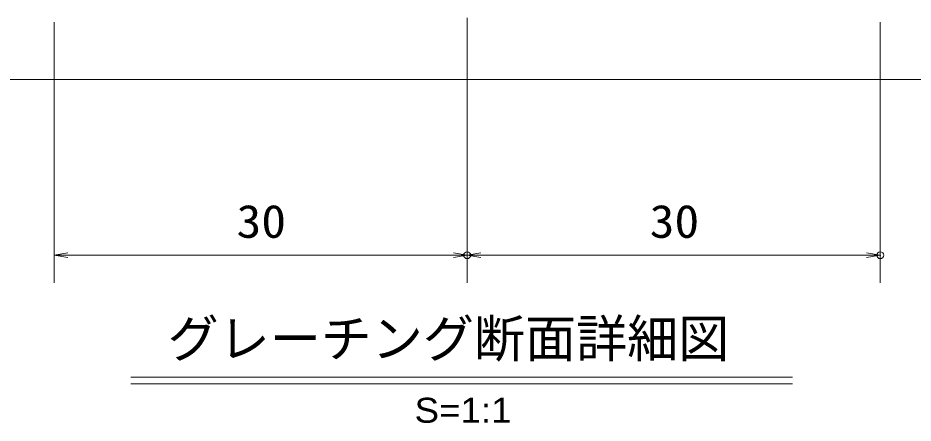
# Model space of a CAD drawing. Units: millimetres, scale not verified. Extents: x -1050 to 1050, y -742 to 742.
# Drawn here: x -164.6 to 160.4, y -538.7 to -391.6 of the extents above; entities that cross this region are included whole.
import ezdxf
from ezdxf.enums import TextEntityAlignment as Align

# ---------------------------------------------------------------- set-up
doc = ezdxf.new("R2010")
doc.units = ezdxf.units.MM
doc.header["$LTSCALE"] = 5
doc.header["$PDMODE"] = 32
doc.header["$PDSIZE"] = 2.5
for name, color, linetype, lineweight in [('0-1_寸法注釈', 2, 'Continuous', 9), ('0-2_蓋', 5, 'Continuous', 9), ('0-3_0', 5, 'Continuous', 9), ('0-4_DEFPOINTS', 134, 'Continuous', 9)]:
    doc.layers.add(name, color=color, linetype=linetype, lineweight=lineweight)
doc.styles.add('HG丸ｺﾞｼｯｸM-PRO', font='')
doc.styles.add('ＭＳ ゴシック', font='')
doc.styles.get('HG丸ｺﾞｼｯｸM-PRO').set_extended_font_data('HG丸ｺﾞｼｯｸM-PRO')
doc.styles.get('ＭＳ ゴシック').set_extended_font_data('MS Gothic')

# ---------------------------------------------------------------- blocks, each defined once
blk = doc.blocks.new('_OPEN')
at = {"layer": '0-3_0', "color": 2}
blk.add_line((0, 0), (-5, 0), dxfattribs=at)
blk.add_lwpolyline([(-5, 0.833), (0, 0), (-5, -0.833)], dxfattribs=at)

msp = doc.modelspace()

# ---------------------------------------------------------------- linework, layer by layer
at = {"layer": '0-1_寸法注釈'}
for p, q in [((-151.5, -393.111), (-151.5, -487.707)), ((-1.5, -391.585), (-1.5, -487.707)), ((-1.5, -391.585), (-1.5, -487.707)), ((148.5, -393.111), (148.5, -487.707)), ((-146.5, -477.707), (-6.5, -477.707)), ((3.5, -477.707), (143.5, -477.707)), ((-123.626, -521.939), (116.579, -521.939)), ((-123.626, -524.439), (116.579, -524.439))]:
    msp.add_line(p, q, dxfattribs=at)
at = {"layer": '0-2_蓋'}
msp.add_line((-401.5, -413.884), (398.5, -413.884), dxfattribs=at)
at = {"layer": '0-4_DEFPOINTS'}
for p in [(-1.5, -477.707), (148.5, -477.707)]:
    msp.add_point(p, dxfattribs=at)

# ---------------------------------------------------------------- block references
at = {"layer": '0-1_寸法注釈', "rotation": 180}
for p in [(-151.5, -477.707), (-1.5, -477.707)]:
    msp.add_blockref('_OPEN', p, dxfattribs=at)
at = {"layer": '0-1_寸法注釈'}
for p in [(-1.5, -477.707), (148.5, -477.707)]:
    msp.add_blockref('_OPEN', p, dxfattribs=at)

# ---------------------------------------------------------------- texts
at = {"layer": '0-1_寸法注釈', "color": 7, "width": 1.1}
for s, height, style, p in [('30', 12.02, 'ＭＳ ゴシック', (-85.233, -475.02)), ('30', 12.02, 'ＭＳ ゴシック', (64.767, -475.02)), ('S=1:1', 9.062, 'HG丸ｺﾞｼｯｸM-PRO', (-20.599, -541.24))]:
    msp.add_text(s, height=height, dxfattribs=dict(at, style=style)).set_placement(p, align=Align.BOTTOM_LEFT)
at = {"layer": '0-1_寸法注釈', "color": 7, "style": 'HG丸ｺﾞｼｯｸM-PRO'}
msp.add_text('グレーチング断面詳細図', height=13.59, dxfattribs=at).set_placement((-110.264, -518.828), align=Align.BOTTOM_LEFT)

doc.saveas('drawing.dxf')
